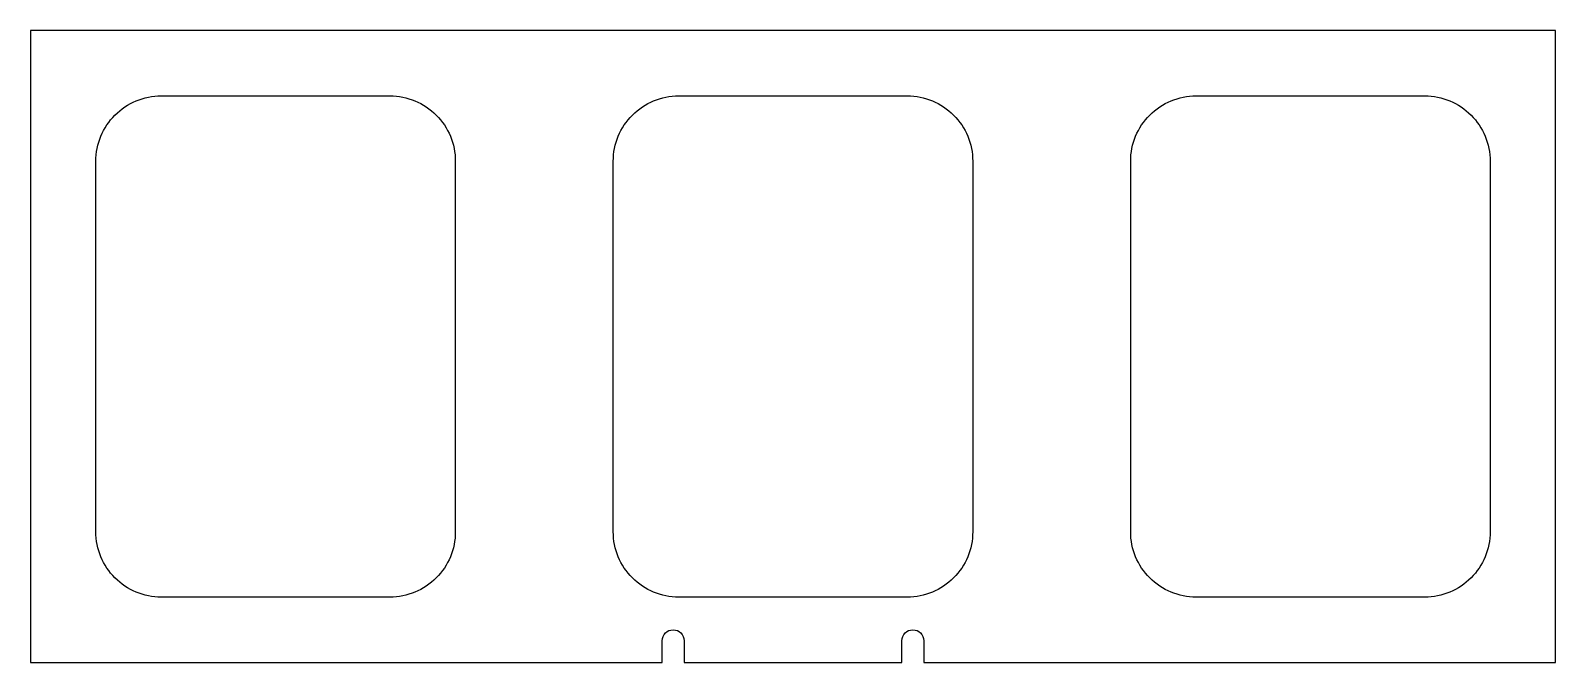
# Model space of a CAD drawing. Header units: millimetres. Extents: x -350 to 350, y -145 to 145.
import ezdxf

# ---------------------------------------------------------------- set-up
doc = ezdxf.new("R2010")
doc.units = ezdxf.units.MM

msp = doc.modelspace()

# ---------------------------------------------------------------- linework, layer by layer
for points in [[(60, -135), (60, -145), (350, -145), (350, 145), (-350, 145), (-350, -145), (-60, -145), (-60, -135, -1), (-50, -135), (-50, -145), (50, -145), (50, -135, -1)], [(-320, -85), (-320, 85, -0.414214), (-290, 115), (-185, 115, -0.414214), (-155, 85), (-155, -85, -0.414214), (-185, -115), (-290, -115, -0.414214)], [(82.5, 85), (82.5, -85, -0.414214), (52.5, -115), (-52.5, -115, -0.414214), (-82.5, -85), (-82.5, 85, -0.414214), (-52.5, 115), (52.5, 115, -0.414214)], [(320, 85), (320, -85, -0.414214), (290, -115), (185, -115, -0.414214), (155, -85), (155, 85, -0.414214), (185, 115), (290, 115, -0.414214)]]:
    msp.add_lwpolyline(points, format="xyb", close=True)

doc.saveas('drawing.dxf')
